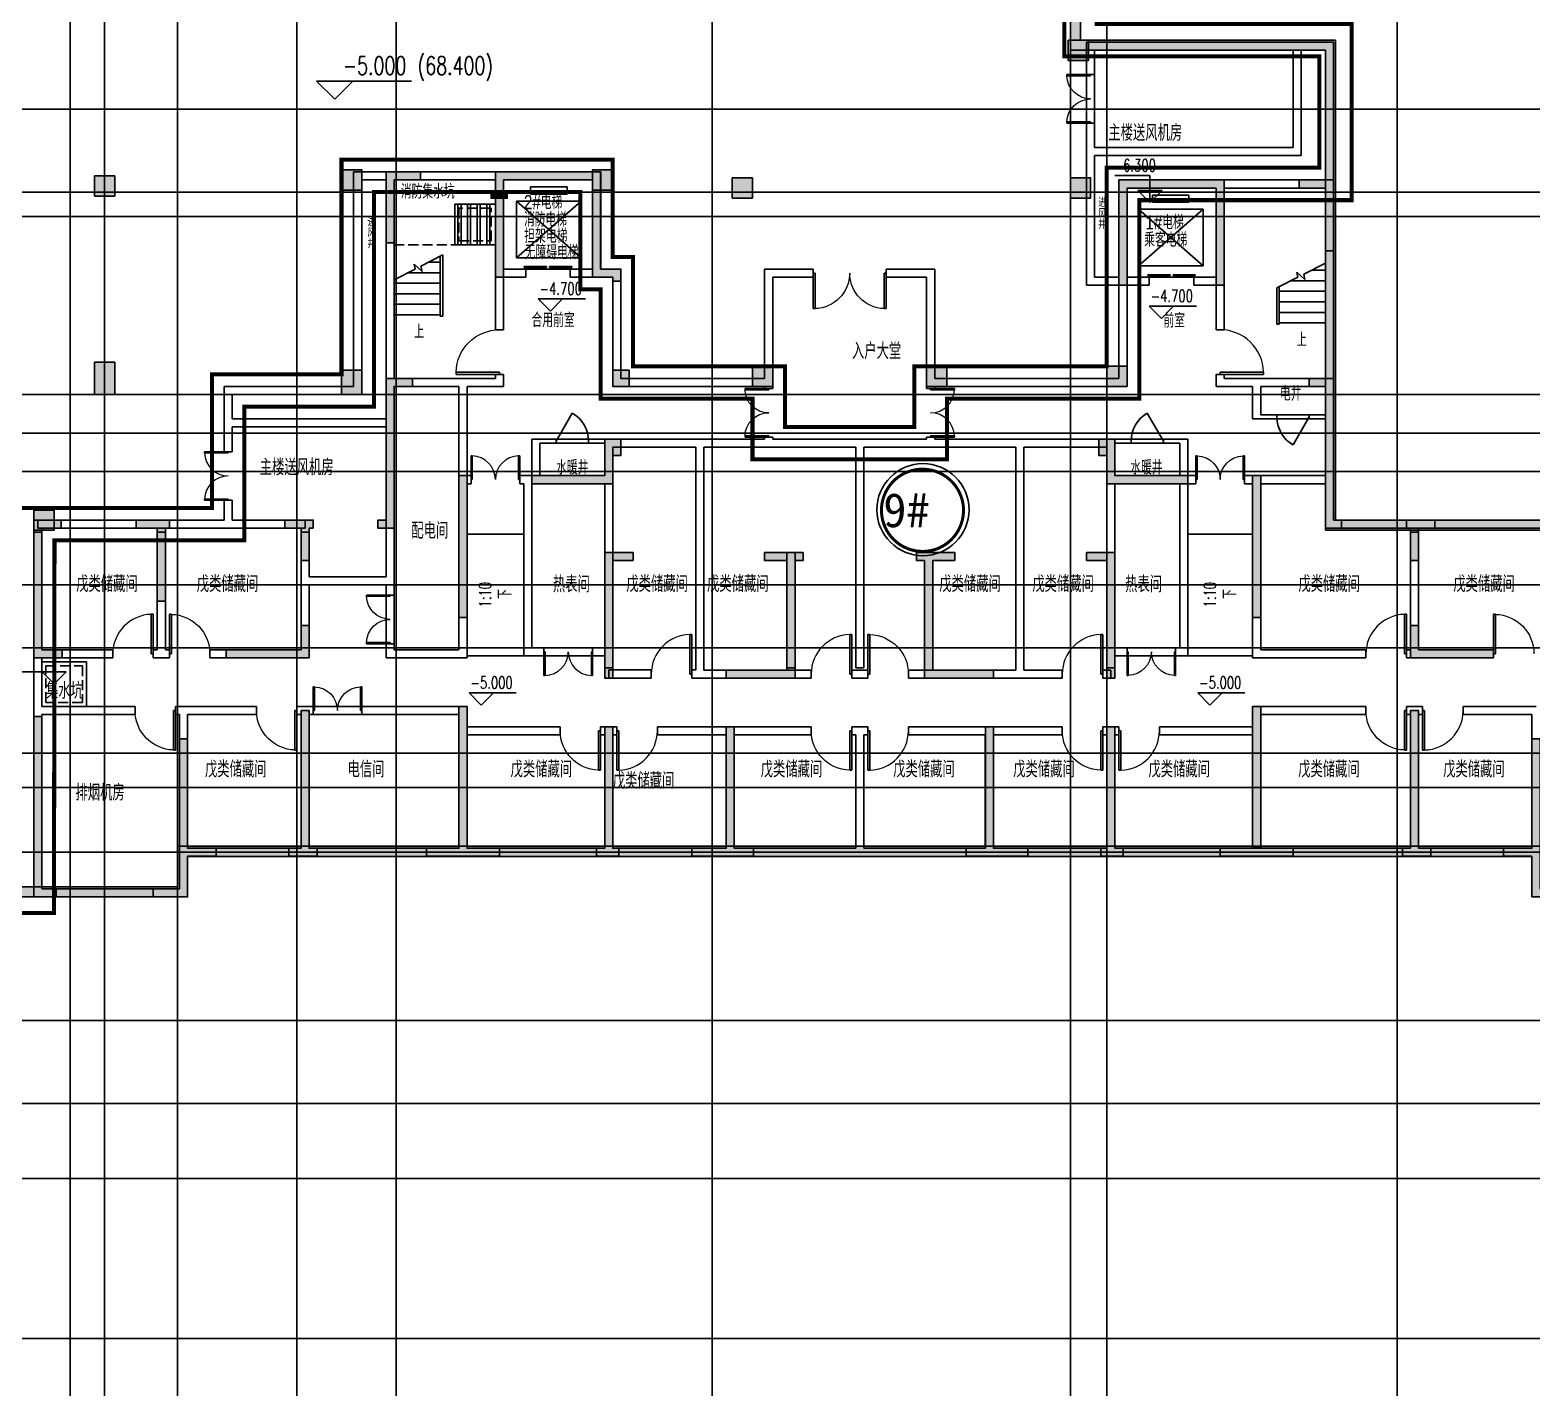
# Model space of a CAD drawing. Extents: x 369444 to 684549, y -549309 to 575337.
# Drawn here: x 573582 to 610674, y 145682 to 179207 of the extents above; entities that cross this region are included whole.
import ezdxf

# ---------------------------------------------------------------- set-up
doc = ezdxf.new("R2010")
doc.units = 0
doc.header["$LTSCALE"] = 1000
doc.header["$MEASUREMENT"] = 0
doc.linetypes.add('__DASH', pattern=[0.35, 0.25, -0.1])
doc.linetypes.add('DASH', pattern=[0.35, 0.25, -0.1])
for name, color, linetype in [('A-ANNO-DIM-SYMB', 3, 'Continuous'), ('A-DIM-门窗', 181, 'Continuous'), ('COLUMN', 9, 'Continuous'), ('DIM_ELEV', 3, 'Continuous'), ('DIM_SYMB', 3, 'Continuous'), ('DOTE', 1, 'Continuous'), ('EVTR', 2, 'Continuous'), ('HS-A-轮廓线-地下室', 3, 'DASH'), ('PUB_HATCH', 8, 'Continuous'), ('PUB_TEXT', 7, 'Continuous'), ('STAIR', 2, 'Continuous'), ('WALL', 9, 'Continuous'), ('WINDOW', 4, 'Continuous'), ('主楼编号', 1, 'Continuous'), ('房间名称', 72, 'Continuous'), ('景观场地标高', 4, 'Continuous'), ('防火分区线', 7, 'Continuous'), ('集水坑图层', 125, 'Continuous')]:
    doc.layers.add(name, color=color, linetype=linetype)
doc.styles.add('1111111', font='simhei.ttf')
doc.styles.add('_HNSJY', font='HNSJY-07.shx', dxfattribs={"width": 0.75, "bigfont": 'HNSJY-HZ.shx'})
doc.styles.add('_TCH_DIM', font='SIMPLEX', dxfattribs={"bigfont": 'GBCBIG'})
doc.styles.add('HNSJY', font='hnsjy-07.shx', dxfattribs={"width": 0.8, "bigfont": 'hnsjy-hz.shx'})

# ---------------------------------------------------------------- blocks, each defined once
blk = doc.blocks.new('uoijopjndfgsdf')
at = {"layer": 'WALL'}
h = blk.add_hatch(color=0, dxfattribs=at)
h.dxf.hatch_style = 1
h.paths.add_polyline_path([(337050, -42448), (336550, -42448), (336550, -42948), (337050, -42948)])
h.paths.add_polyline_path([(338550, -45348), (338550, -45148), (336750, -45148), (336750, -44648), (336750, -44248), (336350, -44248), (336350, -44648), (336550, -44648), (336550, -45348)])
h.paths.add_polyline_path([(324750, -42548), (324350, -42548), (324350, -42948), (324750, -42948)])
h.paths.add_polyline_path([(324350, -44648), (324550, -44648), (324550, -44248), (324150, -44248), (324150, -44648), (324150, -45148), (322350, -45148), (322350, -45348), (324350, -45348)])
h.paths.add_polyline_path([(328650, -47248), (328100, -47248), (328100, -47048), (328650, -47048), (329050, -47048), (329050, -47248), (328850, -47248), (328850, -50148), (327150, -50148), (327150, -49948), (328650, -49948)])
h.paths.add_polyline_path([(341950, -38048), (341300, -38048), (341300, -37848), (342150, -37848), (342150, -39598), (341950, -39598)])
h.paths.add_polyline_path([(319600, -37848), (318950, -37848), (318950, -39398), (318750, -39398), (318750, -37648), (319600, -37648)])
h.paths.add_polyline_path([(334600, -54548), (333750, -54548), (333075, -54548), (333075, -54348), (333550, -54348), (333550, -51348), (333750, -51348), (333750, -54348), (334600, -54348)])
h.paths.add_polyline_path([(327150, -54548), (326300, -54548), (326300, -54348), (327150, -54348), (327150, -51348), (327350, -51348), (327350, -54348), (327825, -54348), (327825, -54548)])
h.paths.add_polyline_path([(332800, -47248), (332250, -47248), (332250, -49948), (333750, -49948), (333750, -50148), (332050, -50148), (332050, -47248), (331850, -47248), (331850, -47048), (332250, -47048), (332800, -47048)])
h.paths.add_polyline_path([(348325, -46448), (347800, -46448), (347800, -48248), (347600, -48248), (347600, -46448), (347500, -46448), (347500, -46248), (347800, -46248), (348325, -46248)])
h.paths.add_polyline_path([(344550, -54548), (344250, -54548), (343850, -54548), (343850, -54348), (344050, -54348), (344050, -50948), (344250, -50948), (344250, -54348), (344550, -54348)])
h.paths.add_polyline_path([(341150, -54548), (340150, -54548), (339350, -54548), (339350, -54348), (340150, -54348), (340150, -50848), (340350, -50848), (340350, -54348), (341150, -54348)])
h.paths.add_polyline_path([(339250, -38048), (337050, -38048), (337050, -40448), (336850, -40448), (336850, -37848), (339450, -37848), (339450, -40448), (339250, -40448)])
h.paths.add_polyline_path([(316850, -48848), (316850, -49648), (314800, -49648), (314800, -49448), (316650, -49448), (316650, -48848)])
h.paths.add_polyline_path([(324350, -40248), (323850, -40248), (323850, -37848), (321650, -37848), (321650, -40248), (321450, -40248), (321450, -37648), (324050, -37648), (324050, -40048), (324550, -40048), (324550, -40248), (324550, -40348), (324350, -40348)])
h.paths.add_polyline_path([(336550, -47248), (336050, -47248), (336050, -47048), (336750, -47048), (336750, -50148), (336550, -50148)])
h.paths.add_polyline_path([(324850, -47248), (324350, -47248), (324350, -50148), (324150, -50148), (324150, -47048), (324850, -47048)])
h.paths.add_polyline_path([(320550, -54548), (319750, -54548), (319750, -54348), (320550, -54348), (320550, -50848), (320750, -50848), (320750, -54348), (321550, -54348), (321550, -54548)])
h.paths.add_polyline_path([(316650, -54548), (316350, -54548), (316350, -54348), (316650, -54348), (316650, -50948), (316850, -50948), (316850, -54348), (317050, -54348), (317050, -54548)])
h.paths.add_polyline_path([(313100, -46448), (312575, -46448), (312575, -46248), (313100, -46248), (313400, -46248), (313400, -46448), (313300, -46448), (313300, -48248), (313100, -48248)])
h.paths.add_polyline_path([(350850, -55548), (350300, -55548), (350300, -55348), (350650, -55348), (350650, -51098), (350850, -51098)])
h.paths.add_polyline_path([(310600, -55548), (310050, -55548), (310050, -51098), (310250, -51098), (310250, -55348), (310600, -55348)])
h.paths.add_polyline_path([(342350, -46448), (341950, -46448), (341950, -42948), (341550, -42948), (341550, -42748), (342150, -42748), (342150, -46248), (342350, -46248)])
h.paths.add_polyline_path([(318950, -46448), (318550, -46448), (318550, -46248), (318750, -46248), (318750, -42748), (319400, -42748), (319400, -42948), (318950, -42948)])
h.paths.add_polyline_path([(347050, -54548), (346350, -54548), (346350, -54348), (347050, -54348), (347050, -51648), (347250, -51648), (347250, -54348), (347250, -55348), (347900, -55348), (347900, -55548), (347050, -55548)])
h.paths.add_polyline_path([(320750, -45148), (320750, -48648), (320550, -48648), (320550, -45148)])
h.paths.add_polyline_path([(314550, -54548), (313850, -54548), (313850, -55548), (313000, -55548), (313000, -55348), (313650, -55348), (313650, -54348), (313650, -51648), (313850, -51648), (313850, -54348), (314550, -54348)])
h.paths.add_polyline_path([(340350, -45148), (340350, -48648), (340150, -48648), (340150, -45148)])
h.paths.add_polyline_path([(336750, -54548), (336400, -54548), (336400, -54348), (336550, -54348), (336550, -51348), (336750, -51348), (336750, -54348), (336950, -54348), (336950, -54548)])
h.paths.add_polyline_path([(324500, -54548), (324150, -54548), (323950, -54548), (323950, -54348), (324150, -54348), (324150, -51348), (324350, -51348), (324350, -54348), (324500, -54348)])
h.paths.add_polyline_path([(350850, -49648), (350150, -49648), (350150, -49448), (350650, -49448), (350650, -46448), (350175, -46448), (350175, -46248), (350850, -46248)])
h.paths.add_polyline_path([(310750, -49648), (310050, -49648), (310050, -46248), (310725, -46248), (310725, -46448), (310250, -46448), (310250, -49448), (310750, -49448)])
h.paths.add_polyline_path([(344050, -46448), (343950, -46448), (343950, -46248), (344250, -46248), (344650, -46248), (344650, -46448), (344250, -46448), (344250, -47248), (344050, -47248)])
h.paths.add_polyline_path([(316950, -46448), (316850, -46448), (316850, -47248), (316650, -47248), (316650, -46448), (316250, -46448), (316250, -46248), (316650, -46248), (316950, -46248)])
h.paths.add_polyline_path([(346100, -49648), (344050, -49648), (344050, -48848), (344250, -48848), (344250, -49448), (346100, -49448)])
at = {"layer": 'WALL', "color": 0, "elevation": -14}
for points in [[(319600, -37848), (318950, -37848), (318950, -39398), (318750, -39398), (318750, -37648), (319600, -37648)], [(339250, -38048), (337050, -38048), (337050, -40448), (336850, -40448), (336850, -37848), (339450, -37848), (339450, -40448), (339250, -40448)], [(341950, -38048), (341300, -38048), (341300, -37848), (342150, -37848), (342150, -39598), (341950, -39598)], [(324750, -42548), (324350, -42548), (324350, -42948), (324750, -42948)], [(337050, -42448), (336550, -42448), (336550, -42948), (337050, -42948)], [(318950, -46448), (318550, -46448), (318550, -46248), (318750, -46248), (318750, -42748), (319400, -42748), (319400, -42948), (318950, -42948)], [(342350, -46448), (341950, -46448), (341950, -42948), (341550, -42948), (341550, -42748), (342150, -42748), (342150, -46248), (342350, -46248)], [(324350, -44648), (324550, -44648), (324550, -44248), (324150, -44248), (324150, -44648), (324150, -45148), (322350, -45148), (322350, -45348), (324350, -45348)], [(338550, -45348), (338550, -45148), (336750, -45148), (336750, -44648), (336750, -44248), (336350, -44248), (336350, -44648), (336550, -44648), (336550, -45348)], [(320750, -45148), (320750, -48648), (320550, -48648), (320550, -45148)], [(340350, -45148), (340350, -48648), (340150, -48648), (340150, -45148)], [(310750, -49648), (310050, -49648), (310050, -46248), (310725, -46248), (310725, -46448), (310250, -46448), (310250, -49448), (310750, -49448)], [(313100, -46448), (312575, -46448), (312575, -46248), (313100, -46248), (313400, -46248), (313400, -46448), (313300, -46448), (313300, -48248), (313100, -48248)], [(316950, -46448), (316850, -46448), (316850, -47248), (316650, -47248), (316650, -46448), (316250, -46448), (316250, -46248), (316650, -46248), (316950, -46248)], [(344050, -46448), (343950, -46448), (343950, -46248), (344250, -46248), (344650, -46248), (344650, -46448), (344250, -46448), (344250, -47248), (344050, -47248)], [(324850, -47248), (324350, -47248), (324350, -50148), (324150, -50148), (324150, -47048), (324850, -47048)], [(328650, -47248), (328100, -47248), (328100, -47048), (328650, -47048), (329050, -47048), (329050, -47248), (328850, -47248), (328850, -50148), (327150, -50148), (327150, -49948), (328650, -49948)], [(332800, -47248), (332250, -47248), (332250, -49948), (333750, -49948), (333750, -50148), (332050, -50148), (332050, -47248), (331850, -47248), (331850, -47048), (332250, -47048), (332800, -47048)], [(336550, -47248), (336050, -47248), (336050, -47048), (336750, -47048), (336750, -50148), (336550, -50148)], [(316850, -48848), (316850, -49648), (314800, -49648), (314800, -49448), (316650, -49448), (316650, -48848)], [(346100, -49648), (344050, -49648), (344050, -48848), (344250, -48848), (344250, -49448), (346100, -49448)], [(310600, -55548), (310050, -55548), (310050, -51098), (310250, -51098), (310250, -55348), (310600, -55348)], [(316650, -54548), (316350, -54548), (316350, -54348), (316650, -54348), (316650, -50948), (316850, -50948), (316850, -54348), (317050, -54348), (317050, -54548)], [(320550, -54548), (319750, -54548), (319750, -54348), (320550, -54348), (320550, -50848), (320750, -50848), (320750, -54348), (321550, -54348), (321550, -54548)], [(341150, -54548), (340150, -54548), (339350, -54548), (339350, -54348), (340150, -54348), (340150, -50848), (340350, -50848), (340350, -54348), (341150, -54348)], [(344550, -54548), (344250, -54548), (343850, -54548), (343850, -54348), (344050, -54348), (344050, -50948), (344250, -50948), (344250, -54348), (344550, -54348)], [(324500, -54548), (324150, -54548), (323950, -54548), (323950, -54348), (324150, -54348), (324150, -51348), (324350, -51348), (324350, -54348), (324500, -54348)], [(327150, -54548), (326300, -54548), (326300, -54348), (327150, -54348), (327150, -51348), (327350, -51348), (327350, -54348), (327825, -54348), (327825, -54548)], [(334600, -54548), (333750, -54548), (333075, -54548), (333075, -54348), (333550, -54348), (333550, -51348), (333750, -51348), (333750, -54348), (334600, -54348)], [(336750, -54548), (336400, -54548), (336400, -54348), (336550, -54348), (336550, -51348), (336750, -51348), (336750, -54348), (336950, -54348), (336950, -54548)], [(314550, -54548), (313850, -54548), (313850, -55548), (313000, -55548), (313000, -55348), (313650, -55348), (313650, -54348), (313650, -51648), (313850, -51648), (313850, -54348), (314550, -54348)], [(347050, -54548), (346350, -54548), (346350, -54348), (347050, -54348), (347050, -51648), (347250, -51648), (347250, -54348), (347250, -55348), (347900, -55348), (347900, -55548), (347050, -55548)]]:
    blk.add_lwpolyline(points, close=True, dxfattribs=at)
blk.add_lwpolyline([(324350, -40248), (323850, -40248), (323850, -37848), (321650, -37848), (321650, -40248), (321450, -40248), (321450, -37648), (324050, -37648), (324050, -40048), (324550, -40048), (324550, -40248), (324550, -40348), (324350, -40348), (324350, -40248)], dxfattribs=at)
blk = doc.blocks.new('fdasfdshkh')
at = {"layer": 'WALL', "color": 8}
blk.add_blockref('uoijopjndfgsdf', (17910, -229818, 42), dxfattribs=at)
blk = doc.blocks.new('$DORLIB2D$00000127')
at = {"color": 0}
for points in [[(-0.533, 0.795), (-0.533, 0.69)], [(-0.033, 0.795), (-0.533, 0.795)], [(-0.033, 0.69), (-0.533, 0.69)], [(-0.033, 0.795), (-0.033, 0.69)], [(0.533, 0.795), (0.033, 0.795)], [(0.033, 0.795), (0.033, 0.69)], [(0.533, 0.69), (0.033, 0.69)], [(0.533, 0.795), (0.533, 0.69)], [(0.5, 0.5), (-0.5, 0.5)]]:
    blk.add_lwpolyline(points, dxfattribs=at)
blk = doc.blocks.new('$DORLIB2D$00000228')
at = {"color": 0, "lineweight": -2}
blk.add_line((0.5, 0), (0, 0.866), dxfattribs=at)
blk.add_arc((0.5, 0), 1, 120, 180, dxfattribs=at)
blk = doc.blocks.new('$DorLib2D$00000002')
for p, q in [((-0.5, 0), (-0.5, 0.4875)), ((-0.475, 0.4875), (-0.5, 0.4875)), ((-0.475, 0), (-0.475, 0.4875)), ((0.475, 0), (0.475, 0.4875)), ((0.475, 0.4875), (0.5, 0.4875)), ((0.5, 0), (0.5, 0.4875)), ((-0.5, 0), (-0.475, 0)), ((0.5, 0), (0.475, 0))]:
    blk.add_line(p, q)
at = {"lineweight": 13}
for centre, start, end in [((-0.4875, 0), 0, 88.53072), ((0.4875, 0), 91.46928, 180)]:
    blk.add_arc(centre, 0.4875, start, end, dxfattribs=at)
blk = doc.blocks.new('$DorLib2D$00000001')
for p, q in [((0.45, 0.975), (0.5, 0.975)), ((0.45, 0), (0.45, 0.975)), ((0.5, 0), (0.5, 0.975)), ((0.5, 0), (0.45, 0))]:
    blk.add_line(p, q)
at = {"lineweight": 13}
blk.add_arc((0.475, 0), 0.975, 91.4693, 180, dxfattribs=at)
blk = doc.blocks.new('column500')
h = blk.add_hatch(color=0)
h.dxf.hatch_style = 1
h.paths.add_polyline_path([(-216381, -381440), (-215881, -381440), (-215881, -380940), (-216381, -380940)])
at = {"color": 0}
blk.add_lwpolyline([(-216381, -381440), (-215881, -381440), (-215881, -380940), (-216381, -380940)], close=True, dxfattribs=at)
blk = doc.blocks.new('848g5dsgf')
at = {"layer": 'COLUMN', "lineweight": -2, "ltscale": 6}
blk.add_hatch(color=256, dxfattribs=at).paths.add_polyline_path([(38494752410, 3903816348), (38494752910, 3903816348), (38494752910, 3903815548), (38494752410, 3903815548)])
at = {"color": 0}
blk.add_lwpolyline([(38494752410, 3903816348), (38494752910, 3903816348), (38494752910, 3903815548), (38494752410, 3903815548)], close=True, dxfattribs=at)
blk = doc.blocks.new('165gsff')
at = {"layer": 'COLUMN', "lineweight": -2, "ltscale": 6}
blk.add_hatch(color=256, dxfattribs=at).paths.add_polyline_path([(38490804507.5, 3905235777.5), (38490805007.5, 3905235777.5), (38490805007.5, 3905235177.5), (38490804507.5, 3905235177.5)])
at = {"color": 0}
blk.add_lwpolyline([(38490804507.5, 3905235777.5), (38490805007.5, 3905235777.5), (38490805007.5, 3905235177.5), (38490804507.5, 3905235177.5)], close=True, dxfattribs=at)

msp = doc.modelspace()

# ---------------------------------------------------------------- hatches: boundary and pattern name
at = {"layer": 'A-DIM-门窗'}
h = msp.add_hatch(color=4, dxfattribs=at)
h.dxf.hatch_style = 1
h.paths.add_polyline_path([(584968.3, 175202.6), (585368.3, 175202.6), (585368.3, 175052.6), (584968.3, 175052.6)])
at = {"layer": 'PUB_HATCH', "linetype": 'ByBlock'}
for points in [[(599274.5, 178707), (599524.5, 178957), (599524.5, 204707.4), (599441.1, 204824.1), (599274.5, 204807.4)], [(605574.5, 178707), (605824.5, 178957), (599524.5, 178957), (599274.5, 178707)], [(605824.5, 178957), (605574.5, 178707), (605574.5, 166857), (605824.5, 167107)], [(605824.5, 167107), (605574.5, 166857), (614224.5, 166857), (614474.5, 167107)], [(610674.5, 158807), (610924.5, 159057), (577224.5, 159057), (577474.5, 158807)], [(577474.5, 158807), (577224.5, 159057), (577224.5, 158057), (577474.5, 157807)], [(577474.5, 157807), (577224.5, 158057), (572724.5, 158057), (572974.5, 157807)]]:
    msp.add_hatch(color=256, dxfattribs=at).paths.add_polyline_path(points)
at = {"layer": '集水坑图层'}
h = msp.add_hatch(dxfattribs=at)
h.set_pattern_fill('ANSI32', color=256, scale=50, angle=45, style=0)
h.set_pattern_definition([(270, (266963.58, 65354.41), (-238.125, -6e-14), []), (270, (267042.96, 65275.04), (-238.125, -6e-14), [])])
h.paths.add_polyline_path([(584074.5, 173907), (584074.5, 174407), (584074.5, 174907), (585074.5, 174907), (585074.5, 173907)])

# ---------------------------------------------------------------- linework, layer by layer
at = {"layer": 'A-ANNO-DIM-SYMB'}
for points in [[(585074.5, 166757, 0, 0, 0), (585074.5, 164057, 80, 0, 0), (585074.5, 163757, 0, 0, 0)], [(602974.5, 166757, 0, 0, 0), (602974.5, 164057, 80, 0, 0), (602974.5, 163757, 0, 0, 0)]]:
    msp.add_lwpolyline(points, format="xyseb", dxfattribs=at)
at = {"layer": 'A-DIM-门窗', "color": 4, "elevation": 14}
msp.add_lwpolyline([(584968.3, 175202.6), (585368.3, 175202.6), (585368.3, 175052.6), (584968.3, 175052.6), (584968.3, 175202.6)], dxfattribs=at)
at = {"layer": 'DIM_ELEV'}
for p, q in [((601239.2, 175613.8), (600375, 175613.8)), ((601239.2, 174947.7), (601239.2, 175613.8)), ((601239.2, 174947.7), (600939.2, 175247.7)), ((601539.2, 175247.7), (600939.2, 175247.7)), ((601239.2, 174947.7), (601539.2, 175247.7)), ((586432.8, 172268.6), (586132.8, 172568.6)), ((586132.8, 172568.6), (587297, 172568.6)), ((586432.8, 172268.6), (586732.8, 172568.6)), ((601524.7, 172089.2), (601224.7, 172389.2)), ((601224.7, 172389.2), (602389, 172389.2)), ((601524.7, 172089.2), (601824.7, 172389.2)), ((574478.5, 163362.2), (572503, 163362.2)), ((574178.5, 163062.2), (573878.5, 163362.2)), ((574178.5, 163062.2), (574478.5, 163362.2)), ((584725.2, 162541.9), (584425.2, 162841.9)), ((584425.2, 162841.9), (585589.4, 162841.9)), ((584725.2, 162541.9), (585025.2, 162841.9)), ((602720.7, 162541.9), (602420.7, 162841.9)), ((602420.7, 162841.9), (603585, 162841.9)), ((602720.7, 162541.9), (603020.7, 162841.9))]:
    msp.add_line(p, q, dxfattribs=at)
at = {"layer": 'DIM_SYMB', "elevation": 14}
for points in [[(583174.5, 172047, 0, 0, 0), (583174.5, 172917, 80, 0, 0), (583174.5, 173217, 0, 0, 0)], [(604974.5, 171847, 0, 0, 0), (604974.5, 172717, 80, 0, 0), (604974.5, 173017, 0, 0, 0)]]:
    msp.add_lwpolyline(points, format="xyseb", dxfattribs=at)
at = {"layer": 'DOTE', "color": 8}
for p, q in [((574574.5, 59364.2), (574574.5, 476704.8)), ((575424.5, 59364.2), (575424.5, 476704.8)), ((580174.5, 59364.2), (580174.5, 476704.8)), ((582624.5, 59364.2), (582624.5, 476704.8)), ((590424.5, 59364.2), (590424.5, 476704.8)), ((599274.5, 59364.2), (599274.5, 476704.8)), ((607344.5, 59364.2), (607344.5, 476704.8)), ((577224.5, 59364.2), (577224.5, 261807)), ((600174.5, 59364.2), (600174.5, 261807))]:
    msp.add_line(p, q, dxfattribs=at)
at = {"layer": 'DOTE', "color": 8, "lineweight": -2}
for p, q in [((377844.4, 177257), (624570.9, 177257)), ((377844.4, 175207), (624570.9, 175207)), ((377844.4, 174607), (624570.9, 174607)), ((377844.4, 170207), (624570.9, 170207)), ((377844.4, 169257), (624570.9, 169257)), ((377844.4, 168307), (624570.9, 168307)), ((377844.4, 165507), (624570.9, 165507)), ((377844.4, 163957), (624570.9, 163957)), ((377844.4, 161357), (624570.9, 161357)), ((377844.4, 160507), (624570.9, 160507)), ((377844.4, 158907), (624570.9, 158907)), ((377844.4, 154757), (624570.9, 154757)), ((377844.4, 152707), (624570.9, 152707)), ((377844.4, 150857), (624570.9, 150857)), ((377844.4, 146907), (624570.9, 146907))]:
    msp.add_line(p, q, dxfattribs=at)
at = {"layer": 'EVTR'}
for p, q in [((585944.5, 175333.1, 14), (586844.5, 175333.1, 14)), ((585944.5, 175158.1, 14), (585944.5, 175333.1, 14)), ((586844.5, 175158.1, 14), (585944.5, 175158.1, 14)), ((586844.5, 175333.1, 14), (586844.5, 175158.1, 14)), ((602204.5, 175133.1, 14), (601304.5, 175133.1, 14)), ((601304.5, 175133.1, 14), (601304.5, 174958.1, 14)), ((602204.5, 174958.1, 14), (602204.5, 175133.1, 14)), ((587194.5, 173583.1, 14), (585594.5, 174983.1, 14)), ((587194.5, 174983.1, 14), (585594.5, 173583.1, 14)), ((585594.5, 174983.1, 14), (587194.5, 174983.1, 14)), ((585594.5, 173583.1, 14), (585594.5, 174983.1, 14)), ((587194.5, 174983.1, 14), (587194.5, 173583.1, 14)), ((600954.5, 173383.1, 14), (602554.5, 174783.1, 14)), ((600954.5, 174783.1, 14), (602554.5, 173383.1, 14)), ((602554.5, 174783.1, 14), (600954.5, 174783.1, 14)), ((600954.5, 174783.1, 14), (600954.5, 173383.1, 14)), ((601304.5, 174958.1, 14), (602204.5, 174958.1, 14)), ((602554.5, 173383.1, 14), (602554.5, 174783.1, 14)), ((587194.5, 173583.1, 14), (585594.5, 173583.1, 14)), ((600954.5, 173383.1, 14), (602554.5, 173383.1, 14))]:
    msp.add_line(p, q, dxfattribs=at)
at = {"layer": 'HS-A-轮廓线-地下室', "lineweight": -2, "ltscale": 8}
msp.add_lwpolyline([(535624.5, 146657), (572974.5, 146657), (572974.5, 157807), (572974.5, 157807), (577474.5, 157807), (577474.5, 158807), (610674.5, 158807), (610674.5, 157807), (614474.5, 157807), (614474.5, 167107), (605824.5, 167107), (605824.5, 167107), (605824.5, 178957), (599524.5, 178957), (599524.5, 204707)], dxfattribs=at)
at = {"layer": 'HS-A-轮廓线-地下室', "lineweight": -2, "ltscale": 6}
msp.add_lwpolyline([(573774.5, 157807), (577474.5, 157807), (577474.5, 158807), (610674.5, 158807), (610674.5, 157807), (614474.5, 157807), (614474.5, 167107), (605824.5, 167107), (605824.5, 175407)], dxfattribs=at)
at = {"layer": 'STAIR'}
for p, q in [((583774.5, 173654.9), (583236.7, 173378.9)), ((583714.5, 172147), (583714.5, 173624.1)), ((583774.5, 172177), (583774.5, 173654.9)), ((583774.5, 172147), (583774.5, 173654.9)), ((583094.6, 173306), (582574.5, 173039.1)), ((583265.1, 173246.9), (583067.9, 173429.8)), ((583067.9, 173429.8), (583094.6, 173306)), ((583236.7, 173378.9), (583265.1, 173246.9)), ((583427.8, 173477), (583714.5, 173477)), ((605065.1, 173046.9), (604867.9, 173229.8)), ((604867.9, 173229.8), (604894.6, 173106)), ((605574.5, 173454.9), (605036.7, 173178.9)), ((605227.8, 173277), (605574.5, 173277)), ((605574.5, 171977), (605574.5, 173454.9)), ((582574.5, 172177), (582574.5, 173039.1)), ((582574.5, 172957), (583714.5, 172957)), ((582921.2, 173217), (583714.5, 173217)), ((604894.6, 173106), (604374.5, 172839.1)), ((604434.5, 171947), (604434.5, 172869.8)), ((604721.2, 173017), (605574.5, 173017)), ((605036.7, 173178.9), (605065.1, 173046.9)), ((582574.5, 172697), (583714.5, 172697)), ((604374.5, 171977), (604374.5, 172839.1)), ((604374.5, 171947), (604374.5, 172839.1)), ((604434.5, 172757), (605574.5, 172757)), ((604434.5, 172497), (605574.5, 172497)), ((582574.5, 172437), (583714.5, 172437)), ((582574.5, 172177), (583714.5, 172177)), ((583714.5, 172147), (583774.5, 172147)), ((604434.5, 172237), (605574.5, 172237)), ((604374.5, 171947), (604434.5, 171947)), ((604434.5, 171977), (605574.5, 171977))]:
    msp.add_line(p, q, dxfattribs=at)
at = {"layer": 'STAIR', "elevation": 14}
for points in [[(585774.5, 166757), (584374.5, 166757)], [(602174.5, 166757), (603774.5, 166757)], [(585774.5, 163757), (584374.5, 163757)], [(602174.5, 163757), (603774.5, 163757)]]:
    msp.add_lwpolyline(points, dxfattribs=at)
at = {"layer": 'WALL', "linetype": 'ByBlock'}
for p, q in [((599274.5, 178707), (599274.5, 204807.4)), ((599524.5, 178957), (599524.5, 204707.4)), ((605824.5, 178957), (599524.5, 178957)), ((605824.5, 178957), (605824.5, 167107)), ((605574.5, 178707), (599274.5, 178707)), ((605574.5, 178707), (605574.5, 166857)), ((605824.5, 167107), (614474.5, 167107)), ((605574.5, 166857), (614224.5, 166857)), ((610924.5, 159057), (577224.5, 159057)), ((577224.5, 159057), (577224.5, 158057)), ((610674.5, 158807), (577474.5, 158807)), ((577474.5, 158807), (577474.5, 157807)), ((577224.5, 158057), (572724.5, 158057)), ((577474.5, 157807), (572974.5, 157807))]:
    msp.add_line(p, q, dxfattribs=at)
at = {"layer": 'WALL'}
for p, q in [((599674.5, 178907), (604874.5, 178907)), ((599674.5, 178907), (599674.5, 178107)), ((604874.5, 178907), (605774.5, 178907)), ((605774.5, 175407), (605774.5, 178907)), ((599874.5, 178707), (604774.5, 178707)), ((599874.5, 178107), (599874.5, 178707)), ((604774.5, 176307), (604774.5, 178707)), ((604974.5, 176107), (604974.5, 178707)), ((604974.5, 178707), (605574.5, 178707)), ((605574.5, 175507), (605574.5, 178707)), ((599674.5, 178107), (599874.5, 178107)), ((599874.5, 176907), (599674.5, 176907)), ((599674.5, 176907), (599674.5, 176207)), ((599874.5, 176307), (599874.5, 176907)), ((599674.5, 172907), (599674.5, 176207)), ((599874.5, 176307), (604774.5, 176307)), ((599874.5, 173107), (599874.5, 176107)), ((599874.5, 176107), (604974.5, 176107)), ((582474.5, 175707), (581574.5, 175707)), ((581574.5, 170407), (581574.5, 175707)), ((582374.5, 175507), (581774.5, 175507)), ((581774.5, 170207), (581774.5, 175507)), ((582374.5, 170507), (582374.5, 175507)), ((585174.5, 175707), (582474.5, 175707)), ((585074.5, 175507), (582574.5, 175507)), ((582574.5, 170607), (582574.5, 175507)), ((585074.5, 173207), (585074.5, 175507)), ((587674.5, 175707), (585174.5, 175707)), ((587474.5, 175507), (585274.5, 175507)), ((585274.5, 173307), (585274.5, 175507)), ((587474.5, 173307), (587474.5, 175507)), ((587674.5, 173307), (587674.5, 175707)), ((600474.5, 175507), (602974.5, 175507)), ((600474.5, 173107), (600474.5, 175507)), ((602974.5, 175507), (605574.5, 175507)), ((600674.5, 175307), (602874.5, 175307)), ((600674.5, 173107), (600674.5, 175307)), ((602874.5, 173107), (602874.5, 175307)), ((603074.5, 173007), (603074.5, 175307)), ((603074.5, 175307), (605574.5, 175307)), ((605574.5, 170607), (605574.5, 175307)), ((605774.5, 170507), (605774.5, 175407)), ((585824.5, 173307), (585274.5, 173307)), ((585824.5, 173107), (585824.5, 173307)), ((587474.5, 173307), (586924.5, 173307)), ((586924.5, 173307), (586924.5, 173107)), ((588174.5, 173307), (587674.5, 173307)), ((588174.5, 170607), (588174.5, 173307)), ((591724.5, 170607), (591724.5, 173307)), ((592924.5, 173307), (591724.5, 173307)), ((592924.5, 173107), (592924.5, 173307)), ((595924.5, 173307), (594724.5, 173307)), ((594724.5, 173307), (594724.5, 173107)), ((595924.5, 170607), (595924.5, 173307)), ((585074.5, 173207), (585074.5, 171807)), ((585274.5, 173107), (585824.5, 173107)), ((585274.5, 171807), (585274.5, 173107)), ((586924.5, 173107), (587574.5, 173107)), ((587974.5, 173107), (587574.5, 173107)), ((587974.5, 170407), (587974.5, 173107)), ((591924.5, 170507), (591924.5, 173107)), ((591924.5, 173107), (592924.5, 173107)), ((594724.5, 173107), (595724.5, 173107)), ((595724.5, 170507), (595724.5, 173107)), ((599674.5, 172907), (600474.5, 172907)), ((599874.5, 173107), (600474.5, 173107)), ((600474.5, 170607), (600474.5, 172907)), ((601224.5, 173107), (600674.5, 173107)), ((600674.5, 170407), (600674.5, 172907)), ((600674.5, 172907), (601224.5, 172907)), ((601224.5, 172907), (601224.5, 173107)), ((602874.5, 173107), (602324.5, 173107)), ((602324.5, 173107), (602324.5, 172907)), ((602324.5, 172907), (602874.5, 172907)), ((602874.5, 172907), (602874.5, 171807)), ((603074.5, 171807), (603074.5, 173007)), ((585074.5, 171807), (585274.5, 171807)), ((602874.5, 171807), (603074.5, 171807)), ((585274.5, 170707), (585074.5, 170707)), ((585074.5, 170707), (585074.5, 170607)), ((585274.5, 170407), (585274.5, 170707)), ((603074.5, 170707), (602874.5, 170707)), ((602874.5, 170707), (602874.5, 170407)), ((603074.5, 170607), (603074.5, 170707)), ((578374.5, 170407), (581574.5, 170407)), ((578374.5, 170407), (578374.5, 169507)), ((582374.5, 169607), (582374.5, 170507)), ((584274.5, 170607), (582574.5, 170607)), ((584174.5, 170407), (582574.5, 170407)), ((582574.5, 169507), (582574.5, 170407)), ((584174.5, 168107), (584174.5, 170407)), ((585074.5, 170607), (584274.5, 170607)), ((585274.5, 170407), (584374.5, 170407)), ((584374.5, 168207), (584374.5, 170407)), ((591724.5, 170407), (587974.5, 170407)), ((591724.5, 170607), (588174.5, 170607)), ((591724.5, 170407), (591724.5, 170357)), ((591724.5, 170357), (591924.5, 170357)), ((591924.5, 170357), (591924.5, 170507)), ((595724.5, 170507), (595724.5, 170357)), ((595724.5, 170357), (595924.5, 170357)), ((595924.5, 170607), (600474.5, 170607)), ((595924.5, 170407), (600674.5, 170407)), ((595924.5, 170357), (595924.5, 170407)), ((602874.5, 170407), (603774.5, 170407)), ((603074.5, 170607), (603874.5, 170607)), ((603774.5, 169607), (603774.5, 170407)), ((603874.5, 170607), (605574.5, 170607)), ((603974.5, 170407), (605574.5, 170407)), ((603974.5, 169707), (603974.5, 170407)), ((605574.5, 169707), (605574.5, 170407)), ((605774.5, 169707), (605774.5, 170507)), ((578574.5, 170207), (581774.5, 170207)), ((578574.5, 170207), (578574.5, 169607)), ((578574.5, 169607), (582374.5, 169607)), ((603774.5, 169607), (604374.5, 169607)), ((604374.5, 169707), (603974.5, 169707)), ((604374.5, 169607), (604374.5, 169707)), ((605574.5, 169707), (605174.5, 169707)), ((605174.5, 169707), (605174.5, 169607)), ((605174.5, 169607), (605574.5, 169607)), ((605574.5, 168207), (605574.5, 169607)), ((605774.5, 168107), (605774.5, 169707)), ((578374.5, 169507), (578374.5, 168797.6)), ((578574.5, 169407), (582374.5, 169407)), ((578574.5, 168797.6), (578574.5, 169407)), ((582374.5, 165707), (582374.5, 169407)), ((582574.5, 165607), (582574.5, 169507)), ((591924.5, 169157), (591724.5, 169157)), ((591724.5, 169157), (591724.5, 169107)), ((591924.5, 169107), (591924.5, 169157)), ((595924.5, 169157), (595724.5, 169157)), ((595724.5, 169157), (595724.5, 169107)), ((595924.5, 169107), (595924.5, 169157)), ((578374.5, 168797.6), (578574.5, 168797.6)), ((585974.5, 168207), (585974.5, 169107)), ((586574.5, 169107), (585974.5, 169107)), ((586174.5, 168207), (586174.5, 169007)), ((586174.5, 169007), (586574.5, 169007)), ((586574.5, 169007), (586574.5, 169107)), ((587874.5, 169107), (587374.5, 169107)), ((587374.5, 169107), (587374.5, 169007)), ((587374.5, 169007), (587774.5, 169007)), ((587774.5, 168207), (587774.5, 169007)), ((590124.5, 169107), (587874.5, 169107)), ((587974.5, 168107), (587974.5, 168907)), ((590024.5, 168907), (587974.5, 168907)), ((590024.5, 163407.7), (590024.5, 168907)), ((591724.5, 169107), (590124.5, 169107)), ((590224.5, 163407), (590224.5, 168907)), ((591824.5, 168907), (590224.5, 168907)), ((593974.5, 168907), (591824.5, 168907)), ((594074.5, 169107), (591924.5, 169107)), ((593974.5, 163457), (593974.5, 168907)), ((595724.5, 169107), (594074.5, 169107)), ((594174.5, 163457), (594174.5, 168907)), ((595824.5, 168907), (594174.5, 168907)), ((597924.5, 168907), (595824.5, 168907)), ((598024.5, 169107), (595924.5, 169107)), ((597924.5, 163407), (597924.5, 168907)), ((600274.5, 169107), (598024.5, 169107)), ((600174.5, 168907), (598124.5, 168907)), ((598124.5, 163407), (598124.5, 168907)), ((600174.5, 168107), (600174.5, 168907)), ((600774.5, 169107), (600274.5, 169107)), ((600374.5, 168207), (600374.5, 169007)), ((600374.5, 169007), (600774.5, 169007)), ((600774.5, 169007), (600774.5, 169107)), ((602174.5, 169107), (601574.5, 169107)), ((601574.5, 169107), (601574.5, 169007)), ((601574.5, 169007), (601974.5, 169007)), ((601974.5, 168207), (601974.5, 169007)), ((602174.5, 168207), (602174.5, 169107)), ((584174.5, 163907), (584174.5, 168107)), ((584474.5, 168207), (584374.5, 168207)), ((584474.5, 168007), (584474.5, 168207)), ((585874.5, 168207), (585674.5, 168207)), ((585674.5, 168207), (585674.5, 168007)), ((585974.5, 168207), (585874.5, 168207)), ((587774.5, 168207), (586174.5, 168207)), ((587974.5, 163857), (587974.5, 168107)), ((600174.5, 163857), (600174.5, 168107)), ((600374.5, 168207), (601974.5, 168207)), ((602374.5, 168207), (602174.5, 168207)), ((602374.5, 168007), (602374.5, 168207)), ((603874.5, 168207), (603574.5, 168207)), ((603574.5, 168207), (603574.5, 168007)), ((605574.5, 168207), (603874.5, 168207)), ((605774.5, 167107), (605774.5, 168107)), ((584374.5, 168007), (584474.5, 168007)), ((584374.5, 163807), (584374.5, 168007)), ((585674.5, 168007), (585774.5, 168007)), ((585774.5, 163757), (585774.5, 168007)), ((586074.5, 168007), (585974.5, 168007)), ((585974.5, 163957), (585974.5, 168007)), ((587774.5, 168007), (586074.5, 168007)), ((587774.5, 163957), (587774.5, 168007)), ((600374.5, 168007), (601974.5, 168007)), ((600374.5, 163957), (600374.5, 168007)), ((601974.5, 163957), (601974.5, 168007)), ((602174.5, 163757), (602174.5, 168007)), ((602174.5, 168007), (602374.5, 168007)), ((603574.5, 168007), (603774.5, 168007)), ((603774.5, 163807.7), (603774.5, 168007)), ((605574.5, 168007), (603974.5, 168007)), ((603974.5, 163907), (603974.5, 168007)), ((605574.5, 166907), (605574.5, 168007)), ((578574.5, 167597.6), (578374.5, 167597.6)), ((578374.5, 167597.6), (578374.5, 167107.7)), ((578574.5, 167107.7), (578574.5, 167597.6)), ((573774.5, 167107), (578374.5, 167107.7)), ((573774.5, 167107), (573774.5, 166907)), ((578574.5, 167107.7), (580374.5, 167107.7)), ((580374.5, 167107.7), (580374.5, 166907.7)), ((613074.5, 167107), (605774.5, 167107)), ((573674.5, 166807), (573674.5, 163807.7)), ((573874.5, 166807), (573674.5, 166807)), ((573774.5, 166907), (578474.5, 166907.7)), ((573874.5, 166807), (573874.5, 163907)), ((576724.5, 166807), (576724.5, 163907)), ((576924.5, 166807), (576724.5, 166807)), ((576924.5, 166807), (576924.5, 163907)), ((578474.5, 166907.7), (580374.5, 166907.7)), ((580274.5, 166807), (580274.5, 165607)), ((580474.5, 166807), (580274.5, 166807)), ((580474.5, 166807), (580474.5, 165707)), ((612974.5, 166907), (605574.5, 166907)), ((607674.5, 163907), (607674.5, 166807)), ((607674.5, 166807), (607874.5, 166807)), ((607874.5, 163907), (607874.5, 166807)), ((592274.5, 163457), (592274.5, 166307.7)), ((592274.5, 166307.7), (592474.5, 166307.7)), ((592474.5, 163457), (592474.5, 166307.7)), ((580274.5, 165607), (580274.5, 163907)), ((580474.5, 165707), (582374.5, 165707)), ((580474.5, 165507), (582374.5, 165507)), ((580474.5, 165507), (580474.5, 163807.7)), ((582374.5, 165507), (582374.5, 165257)), ((582574.5, 165257), (582574.5, 165607)), ((582374.5, 165257), (582574.5, 165257)), ((582574.5, 164057), (582374.5, 164057)), ((582374.5, 164057), (582374.5, 163707)), ((582574.5, 163907), (582574.5, 164057)), ((586274.5, 163957), (585974.5, 163957)), ((586274.5, 163757), (586274.5, 163957)), ((587774.5, 163957), (587474.5, 163957)), ((587474.5, 163957), (587474.5, 163757)), ((600674.5, 163957), (600374.5, 163957)), ((600674.5, 163757), (600674.5, 163957)), ((601974.5, 163957), (601874.5, 163957)), ((601874.5, 163957), (601874.5, 163757)), ((573674.5, 163807.7), (573674.5, 162407)), ((575624.5, 163907), (573874.5, 163907)), ((573874.5, 163707), (575624.5, 163707)), ((573874.5, 163707), (573874.5, 162507)), ((575624.5, 163707), (575624.5, 163907)), ((576724.5, 163907), (576624.5, 163907)), ((576624.5, 163907), (576624.5, 163707)), ((576624.5, 163707), (576724.5, 163707)), ((576724.5, 163707), (576724.5, 163707)), ((576924.5, 163707), (576724.5, 163707)), ((577024.5, 163907), (576924.5, 163907)), ((576924.5, 163707), (577024.5, 163707)), ((576924.5, 163707), (576924.5, 163707)), ((577024.5, 163707), (577024.5, 163907)), ((580274.5, 163907), (578024.5, 163907)), ((578024.5, 163907), (578024.5, 163707)), ((578024.5, 163707), (580274.5, 163707)), ((580274.5, 163707), (580274.5, 163707)), ((580474.5, 163707), (580274.5, 163707)), ((580474.5, 163807.7), (580474.5, 163707)), ((582374.5, 163707), (584174.5, 163707)), ((582574.5, 163907), (584174.5, 163907)), ((584174.5, 163707), (584174.5, 163707)), ((584174.5, 163707), (584374.5, 163707)), ((584374.5, 163707), (584374.5, 163807)), ((585774.5, 163757), (586274.5, 163757)), ((587474.5, 163757), (587774.5, 163757)), ((587774.5, 163457), (587774.5, 163757)), ((587974.5, 163457), (587974.5, 163857)), ((600174.5, 163457), (600174.5, 163857)), ((600374.5, 163457), (600374.5, 163757)), ((600374.5, 163757), (600674.5, 163757)), ((601874.5, 163757), (602174.5, 163757)), ((603774.5, 163707), (603774.5, 163807.7)), ((603774.5, 163707), (603974.5, 163707)), ((606574.5, 163907), (603974.5, 163907)), ((603974.5, 163707), (603974.5, 163707)), ((603974.5, 163707), (606574.5, 163707)), ((606574.5, 163707), (606574.5, 163907)), ((607674.5, 163907), (607574.5, 163907)), ((607574.5, 163907), (607574.5, 163707)), ((607574.5, 163707), (607674.5, 163707)), ((607674.5, 163707), (607674.5, 163707)), ((607674.5, 163707), (607874.5, 163707)), ((609724.5, 163907), (607874.5, 163907)), ((607874.5, 163707), (607874.5, 163707)), ((607874.5, 163707), (609724.5, 163707)), ((609724.5, 163707), (609724.5, 163907)), ((587774.5, 163457), (587974.5, 163457)), ((588924.5, 163407.7), (587874.5, 163407.7)), ((587874.5, 163407.7), (587874.5, 163207.7)), ((587874.5, 163207.7), (588924.5, 163207.7)), ((588924.5, 163207.7), (588924.5, 163407.7)), ((590024.5, 163407.7), (589924.5, 163407.7)), ((589924.5, 163407.7), (589924.5, 163207.7)), ((589924.5, 163207.7), (590124.5, 163207.7)), ((590124.5, 163207), (592874.5, 163207)), ((592874.5, 163407), (590224.5, 163407)), ((592274.5, 163457), (592474.5, 163457)), ((592874.5, 163207), (592874.5, 163407)), ((594274.5, 163407), (593874.5, 163407)), ((593874.5, 163407), (593874.5, 163207)), ((593874.5, 163207), (594274.5, 163207)), ((593974.5, 163457), (594174.5, 163457)), ((594274.5, 163207), (594274.5, 163407)), ((597924.5, 163407), (595274.5, 163407)), ((595274.5, 163407), (595274.5, 163207)), ((595274.5, 163207), (598024.5, 163207)), ((598024.5, 163207), (599074.5, 163207)), ((599074.5, 163407), (598124.5, 163407)), ((599074.5, 163207), (599074.5, 163407)), ((600274.5, 163407), (600074.5, 163407)), ((600074.5, 163407), (600074.5, 163207)), ((600074.5, 163207), (600274.5, 163207)), ((600174.5, 163457), (600374.5, 163457)), ((600274.5, 163207), (600274.5, 163407)), ((576174.5, 162507), (573874.5, 162507)), ((576174.5, 162307), (576174.5, 162507)), ((577374.5, 162507), (577174.5, 162507)), ((577174.5, 162507), (577174.5, 162307)), ((579174.5, 162507), (577374.5, 162507)), ((579174.5, 162307), (579174.5, 162507)), ((580374.5, 162507), (580174.5, 162507)), ((580174.5, 162507), (580174.5, 162307)), ((580574.5, 162507), (580374.5, 162507)), ((580574.5, 162307), (580574.5, 162507)), ((584374.5, 162507), (581774.5, 162507)), ((581774.5, 162507), (581774.5, 162307)), ((584374.5, 162507), (584374.5, 162007.7)), ((603774.5, 162507), (603774.5, 162007)), ((606574.5, 162507), (603774.5, 162507)), ((606574.5, 162307), (606574.5, 162507)), ((607774.5, 162507), (607574.5, 162507)), ((607574.5, 162507), (607574.5, 162307)), ((607974.5, 162507), (607774.5, 162507)), ((607974.5, 162307), (607974.5, 162507)), ((610774.5, 162507), (608974.5, 162507)), ((608974.5, 162507), (608974.5, 162307)), ((573674.5, 162407), (573674.5, 157807)), ((573874.5, 162307), (573874.5, 158007)), ((573874.5, 162307), (576174.5, 162307)), ((577174.5, 162307), (577274.5, 162307)), ((577274.5, 162307), (577274.5, 158907)), ((577474.5, 162307), (577474.5, 159007)), ((577474.5, 162307), (579174.5, 162307)), ((580174.5, 162307), (580274.5, 162307)), ((580274.5, 162307), (580274.5, 159007)), ((580474.5, 162307), (580474.5, 159007)), ((580474.5, 162307), (580574.5, 162307)), ((581774.5, 162307), (584174.5, 162307)), ((584174.5, 162307), (584174.5, 161907.7)), ((603974.5, 162307), (603974.5, 161907.7)), ((603974.5, 162307), (606574.5, 162307)), ((607574.5, 162307), (607674.5, 162307)), ((607674.5, 162307), (607674.5, 159007)), ((607874.5, 162307), (607874.5, 159007)), ((607874.5, 162307), (607974.5, 162307)), ((608974.5, 162307), (610674.5, 162307)), ((610674.5, 159007), (610674.5, 162307)), ((584174.5, 161907.7), (584174.5, 159007)), ((586674.5, 162007.7), (584374.5, 162007.7)), ((584374.5, 161807.7), (586674.5, 161807.7)), ((584374.5, 161807.7), (584374.5, 159007)), ((586674.5, 161807.7), (586674.5, 162007.7)), ((587874.5, 162007.7), (587674.5, 162007.7)), ((587674.5, 162007.7), (587674.5, 161807.7)), ((587674.5, 161807.7), (587774.5, 161807.7)), ((587774.5, 161807.7), (587774.5, 159007)), ((588074.5, 162007.7), (587874.5, 162007.7)), ((587974.5, 161807.7), (588074.5, 161807.7)), ((587974.5, 161807.7), (587974.5, 159007)), ((588074.5, 161807.7), (588074.5, 162007.7)), ((590874.5, 162007.7), (589074.5, 162007.7)), ((589074.5, 162007.7), (589074.5, 161807.7)), ((589074.5, 161807.7), (590774.5, 161807.7)), ((590774.5, 161807.7), (590774.5, 159007)), ((592874.5, 162007.7), (590874.5, 162007.7)), ((590974.5, 161807.7), (592874.5, 161807.7)), ((590974.5, 161807.7), (590974.5, 159007)), ((592874.5, 161807.7), (592874.5, 162007.7)), ((594074.5, 162007.7), (593874.5, 162007.7)), ((593874.5, 162007.7), (593874.5, 161807.7)), ((593874.5, 161807.7), (593974.5, 161807.7)), ((593974.5, 161807.7), (593974.5, 159007)), ((594274.5, 162007.7), (594074.5, 162007.7)), ((594174.5, 161807.7), (594274.5, 161807.7)), ((594174.5, 161807.7), (594174.5, 159007)), ((594274.5, 161807.7), (594274.5, 162007.7)), ((597274.5, 162007.7), (595274.5, 162007.7)), ((595274.5, 162007.7), (595274.5, 161807.7)), ((595274.5, 161807.7), (597174.5, 161807.7)), ((597174.5, 161807.7), (597174.5, 159007)), ((599074.5, 162007), (597274.5, 162007)), ((597374.5, 161807), (599074.5, 161807)), ((597374.5, 161807), (597374.5, 159007)), ((599074.5, 161807), (599074.5, 162007)), ((600274.5, 162007), (600074.5, 162007)), ((600074.5, 162007), (600074.5, 161807)), ((600074.5, 161807), (600174.5, 161807)), ((600174.5, 161807), (600174.5, 159007)), ((600474.5, 162007), (600274.5, 162007)), ((600374.5, 161807), (600474.5, 161807)), ((600374.5, 161807), (600374.5, 159007)), ((600474.5, 161807), (600474.5, 162007)), ((603774.5, 162007), (601474.5, 162007)), ((601474.5, 162007), (601474.5, 161807)), ((601474.5, 161807), (603774.5, 161807)), ((603774.5, 161807), (603774.5, 159036.8)), ((603974.5, 161907.7), (603974.5, 159036.8)), ((577274.5, 158907), (577274.5, 158007)), ((577474.5, 159007), (580274.5, 159007)), ((577474.5, 158807), (580374.5, 158807)), ((577474.5, 158807), (577474.5, 157807)), ((580374.5, 158807), (584274.5, 158807)), ((580474.5, 159007), (584174.5, 159007)), ((584274.5, 158807), (587874.5, 158807)), ((584374.5, 159007), (587774.5, 159007)), ((587874.5, 158807), (590874.5, 158807)), ((587974.5, 159007), (590774.5, 159007)), ((590874.5, 158807), (594074.5, 158807)), ((590974.5, 159007), (593974.5, 159007)), ((594074.5, 158807), (597274.5, 158807)), ((594174.5, 159007), (597174.5, 159007)), ((597274.5, 158807), (600274.5, 158807)), ((597374.5, 159007), (600174.5, 159007)), ((600274.5, 158807), (607774.5, 158807)), ((600374.5, 159007), (607674.5, 159007)), ((603974.5, 159036.8), (603774.5, 159036.8)), ((607774.5, 158807), (610674.5, 158807)), ((607874.5, 159007), (610674.5, 159007)), ((573674.5, 157807), (577474.5, 157807)), ((573874.5, 158007), (577274.5, 158007))]:
    msp.add_line(p, q, dxfattribs=at)
at = {"layer": 'WINDOW'}
for p, q in [((599674.5, 176907, 14), (599674.5, 178107, 14)), ((599874.5, 176907, 14), (599874.5, 178107, 14)), ((604374.5, 169707, 14), (605174.5, 169707, 14)), ((604374.5, 169607, 14), (605174.5, 169607, 14)), ((587374.5, 169107, 14), (586574.5, 169107, 14)), ((587374.5, 169007, 14), (586574.5, 169007, 14)), ((600774.5, 169107, 14), (601574.5, 169107, 14)), ((600774.5, 169007, 14), (601574.5, 169007, 14)), ((582374.5, 164057, 14), (582374.5, 165257, 14)), ((582574.5, 164057, 14), (582574.5, 165257, 14)), ((587474.5, 163957, 14), (586274.5, 163957, 14)), ((600674.5, 163957, 14), (601874.5, 163957, 14)), ((587474.5, 163757, 14), (586274.5, 163757, 14)), ((600674.5, 163757, 14), (601874.5, 163757, 14)), ((581774.5, 162507, 14), (580574.5, 162507, 14)), ((581774.5, 162307, 14), (580574.5, 162307, 14))]:
    msp.add_line(p, q, dxfattribs=at)
at = {"layer": '主楼编号', "color": 1, "const_width": 74.2}
msp.add_lwpolyline([(595187, 168269, -1.0298753), (595997, 166404.7, -0.964386), (595187, 168269, 0.2933541)], format="xyb", dxfattribs=at)
at = {"layer": '主楼编号', "color": 1}
msp.add_circle((595634.2, 167365.6), 1137.2, dxfattribs=at)
at = {"layer": '景观场地标高'}
for p, q in [((581106.2, 177496.7), (580656.2, 177946.7)), ((580656.2, 177946.7), (583003.7, 177946.7)), ((581106.2, 177496.7), (581556.2, 177946.7))]:
    msp.add_line(p, q, dxfattribs=at)
at = {"layer": '防火分区线', "color": 6, "linetype": 'DASH', "ltscale": 8, "const_width": 100}
for points in [[(573387.6, 167407), (578074.5, 167407), (578074.5, 170707), (581274.5, 170707), (581274.5, 176007), (587974.5, 176007), (587974.5, 173607), (588474.5, 173607), (588474.5, 170907), (592224.5, 170907), (592224.5, 169407), (595424.5, 169407), (595424.5, 170907), (600174.5, 170907), (600174.5, 175807), (605424.5, 175807), (605424.5, 178557), (599124.5, 178557), (599124.5, 205107)], [(573374.5, 157407), (574173.9, 157407), (574186.5, 166607), (578874.5, 166607), (578874.5, 169907), (582074.5, 169907), (582074.5, 175207), (587174.5, 175207), (587174.5, 172807), (587674.5, 172807), (587674.5, 170107), (591424.5, 170107), (591424.5, 168607), (596224.5, 168607), (596224.5, 170107), (600974.5, 170107), (600974.5, 175007), (606224.5, 175007), (606224.5, 179357), (599924.5, 179357), (599924.5, 204307)]]:
    msp.add_lwpolyline(points, dxfattribs=at)
at = {"layer": '集水坑图层', "elevation": 14}
for points in [[(584074.5, 173907), (585074.5, 173907), (585074.5, 174907), (584074.5, 174907)], [(574974.5, 162507), (573874.5, 162507), (573874.5, 163607), (574974.5, 163607)]]:
    msp.add_lwpolyline(points, close=True, dxfattribs=at)
at = {"layer": '集水坑图层', "linetype": '__DASH', "elevation": 14}
for points in [[(584174.5, 174007), (584974.5, 174007), (584974.5, 174807), (584174.5, 174807)], [(574874.5, 162607), (573974.5, 162607), (573974.5, 163507), (574874.5, 163507)]]:
    msp.add_lwpolyline(points, close=True, dxfattribs=at)
msp.add_lwpolyline([(582574.5, 173907), (585074.5, 173907)], dxfattribs=at)

# ---------------------------------------------------------------- block references
at = {"layer": 'COLUMN', "color": 8, "xscale": -1, "rotation": 270}
for p in [(980664.4, 394838), (956614.4, 391487.9, 0), (962714.5, 391637.8), (968914.3, 391637.8), (972364.4, 391437.8), (980714.4, 391437.8), (972864.3, 386787.8), (977164.3, 386787.8), (955114.3, 383237.8)]:
    msp.add_blockref('column500', p, dxfattribs=at)
at = {"layer": 'COLUMN', "color": 8, "lineweight": -2}
for name, p in [('848g5dsgf', (-38494177235.5, -3903645341)), ('165gsff', (-38490223233, -3905064970.5))]:
    msp.add_blockref(name, p, dxfattribs=at)
at = {"layer": 'WALL'}
msp.add_blockref('fdasfdshkh', (245714.8, 443173.1, 0), dxfattribs=at)
at = {"layer": 'WINDOW'}
for name, p, xscale, yscale, zscale, rotation in [('$DorLib2D$00000002', (599774.5, 177507), -1200, 1200, -1200, 90), ('$DorLib2D$00000002', (593824.5, 173207), -1800, 1800, -1800, 180), ('$DorLib2D$00000001', (585174.5, 171257), -1100, 1100, -1100, 90), ('$DorLib2D$00000001', (602974.5, 171257), 1100, 1100, -1100, 270), ('$DorLib2D$00000002', (591824.5, 169757), -1200, 1200, -1200, 90), ('$DorLib2D$00000002', (595824.5, 169757), 1200, 1200, -1200, 270), ('$DORLIB2D$00000228', (604774.5, 169657), -800, 800, 800, 180), ('$DorLib2D$00000002', (578474.5, 168197.6), 1200, 1200, -1200, 90), ('$DorLib2D$00000002', (582474.5, 164657), -1200, 1200, -1200, 90), ('$DorLib2D$00000002', (586874.5, 163857), 1200, 1200, 1200, 180), ('$DorLib2D$00000002', (601274.5, 163857), -1200, 1200, 1200, 180), ('$DorLib2D$00000001', (576674.5, 162407), -1000, 1000, 1000, 180), ('$DorLib2D$00000001', (579674.5, 162407), -1000, 1000, 1000, 180), ('$DorLib2D$00000001', (607074.5, 162407), -1000, 1000, -1000, 180), ('$DorLib2D$00000001', (608474.5, 162407), 1000, 1000, 1000, 180), ('$DorLib2D$00000001', (587174.5, 161907.7), -1000, 1000, -1000, 180), ('$DorLib2D$00000001', (588574.5, 161907.7), 1000, 1000, 1000, 180), ('$DorLib2D$00000001', (593374.5, 161907.7), -1000, 1000, -1000, 180), ('$DorLib2D$00000001', (594774.5, 161907.7), 1000, 1000, 1000, 180), ('$DorLib2D$00000001', (599574.5, 161907), -1000, 1000, -1000, 180), ('$DorLib2D$00000001', (600974.5, 161907), 1000, 1000, 1000, 180)]:
    msp.add_blockref(name, p, dxfattribs=dict(at, xscale=xscale, yscale=yscale, zscale=zscale, rotation=rotation))
for name, p, xscale, yscale, zscale in [('$DORLIB2D$00000127', (586374.5, 173207), 1100, 200, -1100), ('$DORLIB2D$00000127', (601774.5, 173007), -1100, 200, -1100), ('$DORLIB2D$00000228', (586974.5, 169057), -800, 800, 800), ('$DORLIB2D$00000228', (601174.5, 169057), 800, 800, 800), ('$DorLib2D$00000002', (585074.5, 168107), 1200, 1200, -1200), ('$DorLib2D$00000002', (602974.5, 168107), -1200, 1200, 1200), ('$DorLib2D$00000001', (576124.5, 163807), 1000, 1000, 1000), ('$DorLib2D$00000001', (577524.5, 163807), -1000, 1000, -1000), ('$DorLib2D$00000001', (607074.5, 163807), 1000, 1000, -1000), ('$DorLib2D$00000001', (610224.5, 163807), -1000, 1000, 1000), ('$DorLib2D$00000001', (589424.5, 163307.7), 1000, 1000, -1000), ('$DorLib2D$00000001', (593374.5, 163307), 1000, 1000, -1000), ('$DorLib2D$00000001', (594774.5, 163307), -1000, 1000, 1000), ('$DorLib2D$00000001', (599574.5, 163307), 1000, 1000, -1000), ('$DorLib2D$00000002', (581174.5, 162407), -1200, 1200, 1200)]:
    msp.add_blockref(name, p, dxfattribs=dict(at, xscale=xscale, yscale=yscale, zscale=zscale))

# ---------------------------------------------------------------- texts
at = {"layer": 'A-ANNO-DIM-SYMB', "color": 7, "style": '_TCH_DIM', "width": 0.705882}
for p in [(584969.5, 164952), (602869.5, 164952)]:
    msp.add_text('1:10', height=297.5, rotation=90, dxfattribs=at).set_placement(p)
at = {"layer": 'A-ANNO-DIM-SYMB', "color": 7, "style": '_TCH_DIM'}
for p in [(585477.4, 165162), (603377.4, 165162)]:
    msp.add_text('下', height=337.6, rotation=90, dxfattribs=at).set_placement(p)
at = {"layer": 'DIM_ELEV', "color": 7, "style": '_TCH_DIM', "width": 0.705882}
for s, p in [('-6.300', (600345, 175718.8)), ('-4.700', (586167, 172673.6)), ('-4.700', (601259, 172494.2)), ('-5.000', (584459.4, 162946.9)), ('-5.000', (602455, 162946.9))]:
    msp.add_text(s, height=297.5, dxfattribs=at).set_placement(p)
at = {"layer": 'DIM_SYMB', "color": 7, "style": '_TCH_DIM'}
for p in [(583070.2, 171592), (604870.2, 171392)]:
    msp.add_text('上', height=337.6, dxfattribs=at).set_placement(p)
at = {"layer": 'PUB_TEXT', "style": '_HNSJY', "width": 0.75}
for s, p in [('进', (599962.1, 174841.6, 14)), ('风', (599962.1, 174571.6, 14)), ('进', (581914.7, 174360.6, 14)), ('井', (599962.1, 174301.6, 14)), ('风', (581914.7, 174090.6, 14)), ('井', (581914.7, 173820.6, 14))]:
    msp.add_text(s, height=200, dxfattribs=at).set_placement(p)
at = {"layer": '主楼编号', "color": 1, "style": '1111111'}
msp.add_text('9#', height=843.75, rotation=0, dxfattribs=at).set_placement((594654.1, 166932.9))
at = {"layer": '房间名称', "style": 'HNSJY', "width": 0.8}
for s, height, p in [('主楼送风机房', 400, (600212.8, 176469.9, 14)), ('消防集水坑', 350, (582739.4, 175046.5, 14)), ('2#电梯', 350, (585779.5, 174782.9, 14)), ('消防电梯', 350, (585779.5, 174354.6, 14)), ('担架电梯', 350, (585789.6, 173950.6, 14)), ('1#电梯', 350, (601126.6, 174284, 14)), ('乘客电梯', 350, (601097.2, 173855.7, 14)), ('无障碍电梯', 350, (585799.6, 173546.7, 14)), ('   入户大堂', 400, (593524.4, 171083.4)), ('主楼送风机房', 400, (579255.7, 168212.9, 14)), ('配电间', 400, (582999.2, 166648.3, 14)), ('戊类储藏间', 400, (574721.3, 165333, 14)), ('戊类储藏间', 400, (577698.3, 165333, 14)), (' 热表间', 400, (586377, 165324.1, 14)), ('戊类储藏间', 400, (588309, 165333, 14)), ('戊类储藏间', 400, (590302.2, 165333, 14)), ('戊类储藏间', 400, (596036.7, 165333, 14)), ('戊类储藏间', 400, (598334.8, 165333, 14)), (' 热表间', 400, (600509.6, 165324.1, 14)), ('戊类储藏间', 400, (604905.9, 165333, 14)), ('戊类储藏间', 400, (608731.7, 165333, 14)), ('集水坑', 400, (573974.5, 162697.3, 14)), ('戊类储藏间', 400, (577902.3, 160757, 14)), ('   电信间', 400, (581066.7, 160757, 14)), ('戊类储藏间', 400, (585449.5, 160757, 14)), ('戊类储藏间', 400, (591626.8, 160757, 14)), ('戊类储藏间', 400, (594898.9, 160757, 14)), ('戊类储藏间', 400, (597863.3, 160757, 14)), ('戊类储藏间', 400, (601202.3, 160757, 14)), ('戊类储藏间', 400, (604900.2, 160757, 14)), ('戊类储藏间', 400, (608480.4, 160757, 14)), ('   排烟机房 ', 400, (574347.2, 160182, 14)), ('戊类储藏间', 400, (587974.5, 160473.9, 14))]:
    msp.add_text(s, height=height, dxfattribs=at).set_placement(p)
for s, rotation, p in [('合用前室', 360, (585969.2, 171871.4, 14)), ('前室', 360, (601574.4, 171860.3, 14)), ('电井', 0, (604448.7, 170054.5, 14)), ('水暖井', 360, (586574.5, 168234.9, 14)), ('水暖井', 0, (600754.3, 168234.9, 14))]:
    msp.add_text(s, height=350, rotation=rotation, dxfattribs=at).set_placement(p)
at = {"layer": '景观场地标高', "color": 7, "style": '_TCH_DIM', "width": 0.705882}
for s, p in [('-5.000', (581308.7, 178104.2)), ('(68.400)', (583153.7, 178104.2))]:
    msp.add_text(s, height=446.25, dxfattribs=at).set_placement(p)

doc.saveas('drawing.dxf')
